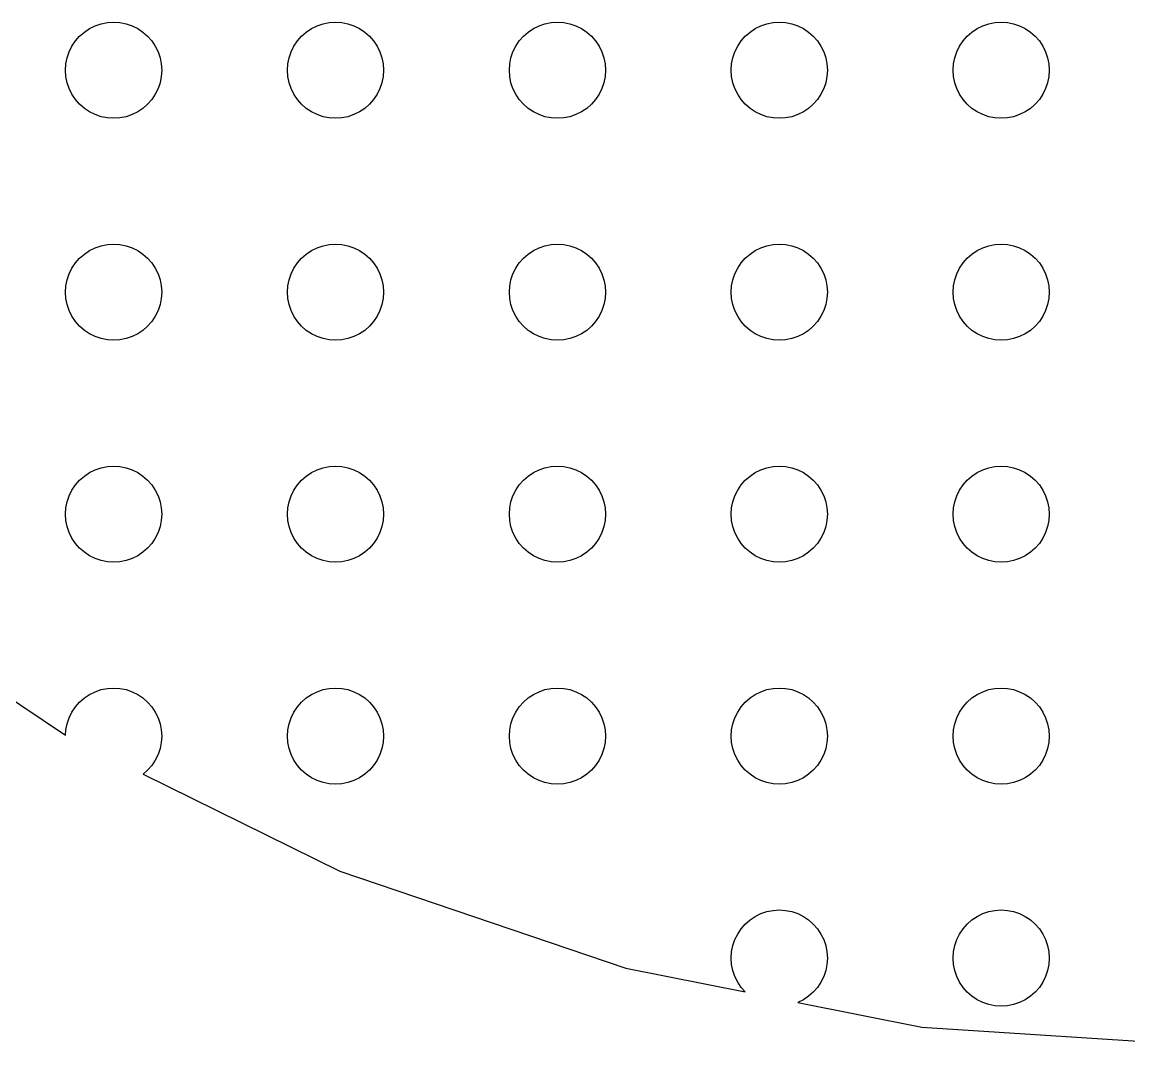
# Model space of a CAD drawing. Header units: metres. Extents: x -156 to 156, y -156 to 156.
# Drawn here: x -81.2 to -6.4, y -156 to -86.8 of the extents above; entities that cross this region are included whole.
import ezdxf

# ---------------------------------------------------------------- set-up
doc = ezdxf.new("R2010")
doc.units = ezdxf.units.M

msp = doc.modelspace()

# ---------------------------------------------------------------- linework, layer by layer
for p, q in [((-75.8412, -86.8607), (-75.4242, -86.7778)), ((-75.4242, -86.7778), (-75, -86.75)), ((-75, -86.75), (-74.5758, -86.7778)), ((-74.5758, -86.7778), (-74.1588, -86.8607)), ((-60.8412, -86.8607), (-60.4242, -86.7778)), ((-60.4242, -86.7778), (-60, -86.75)), ((-60, -86.75), (-59.5758, -86.7778)), ((-59.5758, -86.7778), (-59.1588, -86.8607)), ((-45.8412, -86.8607), (-45.4242, -86.7778)), ((-45.4242, -86.7778), (-45, -86.75)), ((-45, -86.75), (-44.5758, -86.7778)), ((-44.5758, -86.7778), (-44.1588, -86.8607)), ((-30.8412, -86.8607), (-30.4242, -86.7778)), ((-30.4242, -86.7778), (-30, -86.75)), ((-30, -86.75), (-29.5758, -86.7778)), ((-29.5758, -86.7778), (-29.1588, -86.8607)), ((-15.8412, -86.8607), (-15.4242, -86.7778)), ((-15.4242, -86.7778), (-15, -86.75)), ((-15, -86.75), (-14.5758, -86.7778)), ((-14.5758, -86.7778), (-14.1588, -86.8607)), ((-77.2981, -87.7019), (-76.9785, -87.4216)), ((-76.9785, -87.4216), (-76.625, -87.1854)), ((-76.625, -87.1854), (-76.2437, -86.9974)), ((-76.2437, -86.9974), (-75.8412, -86.8607)), ((-74.1588, -86.8607), (-73.7563, -86.9974)), ((-73.7563, -86.9974), (-73.375, -87.1854)), ((-73.375, -87.1854), (-73.0215, -87.4216)), ((-73.0215, -87.4216), (-72.7019, -87.7019)), ((-62.2981, -87.7019), (-61.9785, -87.4216)), ((-61.9785, -87.4216), (-61.625, -87.1854)), ((-61.625, -87.1854), (-61.2437, -86.9974)), ((-61.2437, -86.9974), (-60.8412, -86.8607)), ((-59.1588, -86.8607), (-58.7563, -86.9974)), ((-58.7563, -86.9974), (-58.375, -87.1854)), ((-58.375, -87.1854), (-58.0215, -87.4216)), ((-58.0215, -87.4216), (-57.7019, -87.7019)), ((-47.2981, -87.7019), (-46.9785, -87.4216)), ((-46.9785, -87.4216), (-46.625, -87.1854)), ((-46.625, -87.1854), (-46.2437, -86.9974)), ((-46.2437, -86.9974), (-45.8412, -86.8607)), ((-44.1588, -86.8607), (-43.7563, -86.9974)), ((-43.7563, -86.9974), (-43.375, -87.1854)), ((-43.375, -87.1854), (-43.0215, -87.4216)), ((-43.0215, -87.4216), (-42.7019, -87.7019)), ((-32.2981, -87.7019), (-31.9785, -87.4216)), ((-31.9785, -87.4216), (-31.625, -87.1854)), ((-31.625, -87.1854), (-31.2437, -86.9974)), ((-31.2437, -86.9974), (-30.8412, -86.8607)), ((-29.1588, -86.8607), (-28.7563, -86.9974)), ((-28.7563, -86.9974), (-28.375, -87.1854)), ((-28.375, -87.1854), (-28.0215, -87.4216)), ((-28.0215, -87.4216), (-27.7019, -87.7019)), ((-17.2981, -87.7019), (-16.9785, -87.4216)), ((-16.9785, -87.4216), (-16.625, -87.1854)), ((-16.625, -87.1854), (-16.2437, -86.9974)), ((-16.2437, -86.9974), (-15.8412, -86.8607)), ((-14.1588, -86.8607), (-13.7563, -86.9974)), ((-13.7563, -86.9974), (-13.375, -87.1854)), ((-13.375, -87.1854), (-13.0215, -87.4216)), ((-13.0215, -87.4216), (-12.7019, -87.7019)), ((-77.8146, -88.375), (-77.5784, -88.0215)), ((-77.5784, -88.0215), (-77.2981, -87.7019)), ((-72.7019, -87.7019), (-72.4216, -88.0215)), ((-72.4216, -88.0215), (-72.1854, -88.375)), ((-62.8146, -88.375), (-62.5784, -88.0215)), ((-62.5784, -88.0215), (-62.2981, -87.7019)), ((-57.7019, -87.7019), (-57.4216, -88.0215)), ((-57.4216, -88.0215), (-57.1854, -88.375)), ((-47.8146, -88.375), (-47.5784, -88.0215)), ((-47.5784, -88.0215), (-47.2981, -87.7019)), ((-42.7019, -87.7019), (-42.4216, -88.0215)), ((-42.4216, -88.0215), (-42.1854, -88.375)), ((-32.8146, -88.375), (-32.5784, -88.0215)), ((-32.5784, -88.0215), (-32.2981, -87.7019)), ((-27.7019, -87.7019), (-27.4216, -88.0215)), ((-27.4216, -88.0215), (-27.1854, -88.375)), ((-17.8146, -88.375), (-17.5784, -88.0215)), ((-17.5784, -88.0215), (-17.2981, -87.7019)), ((-12.7019, -87.7019), (-12.4216, -88.0215)), ((-12.4216, -88.0215), (-12.1854, -88.375)), ((-78.1393, -89.1588), (-78.0026, -88.7563)), ((-78.0026, -88.7563), (-77.8146, -88.375)), ((-72.1854, -88.375), (-71.9974, -88.7563)), ((-71.9974, -88.7563), (-71.8607, -89.1588)), ((-63.1393, -89.1588), (-63.0026, -88.7563)), ((-63.0026, -88.7563), (-62.8146, -88.375)), ((-57.1854, -88.375), (-56.9974, -88.7563)), ((-56.9974, -88.7563), (-56.8607, -89.1588)), ((-48.1393, -89.1588), (-48.0026, -88.7563)), ((-48.0026, -88.7563), (-47.8146, -88.375)), ((-42.1854, -88.375), (-41.9974, -88.7563)), ((-41.9974, -88.7563), (-41.8607, -89.1588)), ((-33.1393, -89.1588), (-33.0026, -88.7563)), ((-33.0026, -88.7563), (-32.8146, -88.375)), ((-27.1854, -88.375), (-26.9974, -88.7563)), ((-26.9974, -88.7563), (-26.8607, -89.1588)), ((-18.1393, -89.1588), (-18.0026, -88.7563)), ((-18.0026, -88.7563), (-17.8146, -88.375)), ((-12.1854, -88.375), (-11.9974, -88.7563)), ((-11.9974, -88.7563), (-11.8607, -89.1588)), ((-78.25, -90), (-78.2222, -89.5758)), ((-78.2222, -89.5758), (-78.1393, -89.1588)), ((-71.8607, -89.1588), (-71.7778, -89.5758)), ((-71.7778, -89.5758), (-71.75, -90)), ((-63.25, -90), (-63.2222, -89.5758)), ((-63.2222, -89.5758), (-63.1393, -89.1588)), ((-56.8607, -89.1588), (-56.7778, -89.5758)), ((-56.7778, -89.5758), (-56.75, -90)), ((-48.25, -90), (-48.2222, -89.5758)), ((-48.2222, -89.5758), (-48.1393, -89.1588)), ((-41.8607, -89.1588), (-41.7778, -89.5758)), ((-41.7778, -89.5758), (-41.75, -90)), ((-33.25, -90), (-33.2222, -89.5758)), ((-33.2222, -89.5758), (-33.1393, -89.1588)), ((-26.8607, -89.1588), (-26.7778, -89.5758)), ((-26.7778, -89.5758), (-26.75, -90)), ((-18.25, -90), (-18.2222, -89.5758)), ((-18.2222, -89.5758), (-18.1393, -89.1588)), ((-11.8607, -89.1588), (-11.7778, -89.5758)), ((-11.7778, -89.5758), (-11.75, -90)), ((-78.2222, -90.4242), (-78.25, -90)), ((-78.1393, -90.8412), (-78.2222, -90.4242)), ((-71.7778, -90.4242), (-71.8607, -90.8412)), ((-71.75, -90), (-71.7778, -90.4242)), ((-63.2222, -90.4242), (-63.25, -90)), ((-63.1393, -90.8412), (-63.2222, -90.4242)), ((-56.7778, -90.4242), (-56.8607, -90.8412)), ((-56.75, -90), (-56.7778, -90.4242)), ((-48.2222, -90.4242), (-48.25, -90)), ((-48.1393, -90.8412), (-48.2222, -90.4242)), ((-41.7778, -90.4242), (-41.8607, -90.8412)), ((-41.75, -90), (-41.7778, -90.4242)), ((-33.2222, -90.4242), (-33.25, -90)), ((-33.1393, -90.8412), (-33.2222, -90.4242)), ((-26.7778, -90.4242), (-26.8607, -90.8412)), ((-26.75, -90), (-26.7778, -90.4242)), ((-18.2222, -90.4242), (-18.25, -90)), ((-18.1393, -90.8412), (-18.2222, -90.4242)), ((-11.7778, -90.4242), (-11.8607, -90.8412)), ((-11.75, -90), (-11.7778, -90.4242)), ((-78.0026, -91.2437), (-78.1393, -90.8412)), ((-77.8146, -91.625), (-78.0026, -91.2437)), ((-71.9974, -91.2437), (-72.1854, -91.625)), ((-71.8607, -90.8412), (-71.9974, -91.2437)), ((-63.0026, -91.2437), (-63.1393, -90.8412)), ((-62.8146, -91.625), (-63.0026, -91.2437)), ((-56.9974, -91.2437), (-57.1854, -91.625)), ((-56.8607, -90.8412), (-56.9974, -91.2437)), ((-48.0026, -91.2437), (-48.1393, -90.8412)), ((-47.8146, -91.625), (-48.0026, -91.2437)), ((-41.9974, -91.2437), (-42.1854, -91.625)), ((-41.8607, -90.8412), (-41.9974, -91.2437)), ((-33.0026, -91.2437), (-33.1393, -90.8412)), ((-32.8146, -91.625), (-33.0026, -91.2437)), ((-26.9974, -91.2437), (-27.1854, -91.625)), ((-26.8607, -90.8412), (-26.9974, -91.2437)), ((-18.0026, -91.2437), (-18.1393, -90.8412)), ((-17.8146, -91.625), (-18.0026, -91.2437)), ((-11.9974, -91.2437), (-12.1854, -91.625)), ((-11.8607, -90.8412), (-11.9974, -91.2437)), ((-77.5784, -91.9785), (-77.8146, -91.625)), ((-77.2981, -92.2981), (-77.5784, -91.9785)), ((-72.4216, -91.9785), (-72.7019, -92.2981)), ((-72.1854, -91.625), (-72.4216, -91.9785)), ((-62.5784, -91.9785), (-62.8146, -91.625)), ((-62.2981, -92.2981), (-62.5784, -91.9785)), ((-57.4216, -91.9785), (-57.7019, -92.2981)), ((-57.1854, -91.625), (-57.4216, -91.9785)), ((-47.5784, -91.9785), (-47.8146, -91.625)), ((-47.2981, -92.2981), (-47.5784, -91.9785)), ((-42.4216, -91.9785), (-42.7019, -92.2981)), ((-42.1854, -91.625), (-42.4216, -91.9785)), ((-32.5784, -91.9785), (-32.8146, -91.625)), ((-32.2981, -92.2981), (-32.5784, -91.9785)), ((-27.4216, -91.9785), (-27.7019, -92.2981)), ((-27.1854, -91.625), (-27.4216, -91.9785)), ((-17.5784, -91.9785), (-17.8146, -91.625)), ((-17.2981, -92.2981), (-17.5784, -91.9785)), ((-12.4216, -91.9785), (-12.7019, -92.2981)), ((-12.1854, -91.625), (-12.4216, -91.9785)), ((-76.9785, -92.5784), (-77.2981, -92.2981)), ((-76.625, -92.8146), (-76.9785, -92.5784)), ((-73.0215, -92.5784), (-73.375, -92.8146)), ((-72.7019, -92.2981), (-73.0215, -92.5784)), ((-61.9785, -92.5784), (-62.2981, -92.2981)), ((-61.625, -92.8146), (-61.9785, -92.5784)), ((-58.0215, -92.5784), (-58.375, -92.8146)), ((-57.7019, -92.2981), (-58.0215, -92.5784)), ((-46.9785, -92.5784), (-47.2981, -92.2981)), ((-46.625, -92.8146), (-46.9785, -92.5784)), ((-43.0215, -92.5784), (-43.375, -92.8146)), ((-42.7019, -92.2981), (-43.0215, -92.5784)), ((-31.9785, -92.5784), (-32.2981, -92.2981)), ((-31.625, -92.8146), (-31.9785, -92.5784)), ((-28.0215, -92.5784), (-28.375, -92.8146)), ((-27.7019, -92.2981), (-28.0215, -92.5784)), ((-16.9785, -92.5784), (-17.2981, -92.2981)), ((-16.625, -92.8146), (-16.9785, -92.5784)), ((-13.0215, -92.5784), (-13.375, -92.8146)), ((-12.7019, -92.2981), (-13.0215, -92.5784)), ((-76.2437, -93.0026), (-76.625, -92.8146)), ((-75.8412, -93.1393), (-76.2437, -93.0026)), ((-75.4242, -93.2222), (-75.8412, -93.1393)), ((-75, -93.25), (-75.4242, -93.2222)), ((-74.5758, -93.2222), (-75, -93.25)), ((-74.1588, -93.1393), (-74.5758, -93.2222)), ((-73.7563, -93.0026), (-74.1588, -93.1393)), ((-73.375, -92.8146), (-73.7563, -93.0026)), ((-61.2437, -93.0026), (-61.625, -92.8146)), ((-60.8412, -93.1393), (-61.2437, -93.0026)), ((-60.4242, -93.2222), (-60.8412, -93.1393)), ((-60, -93.25), (-60.4242, -93.2222)), ((-59.5758, -93.2222), (-60, -93.25)), ((-59.1588, -93.1393), (-59.5758, -93.2222)), ((-58.7563, -93.0026), (-59.1588, -93.1393)), ((-58.375, -92.8146), (-58.7563, -93.0026)), ((-46.2437, -93.0026), (-46.625, -92.8146)), ((-45.8412, -93.1393), (-46.2437, -93.0026)), ((-45.4242, -93.2222), (-45.8412, -93.1393)), ((-45, -93.25), (-45.4242, -93.2222)), ((-44.5758, -93.2222), (-45, -93.25)), ((-44.1588, -93.1393), (-44.5758, -93.2222)), ((-43.7563, -93.0026), (-44.1588, -93.1393)), ((-43.375, -92.8146), (-43.7563, -93.0026)), ((-31.2437, -93.0026), (-31.625, -92.8146)), ((-30.8412, -93.1393), (-31.2437, -93.0026)), ((-30.4242, -93.2222), (-30.8412, -93.1393)), ((-30, -93.25), (-30.4242, -93.2222)), ((-29.5758, -93.2222), (-30, -93.25)), ((-29.1588, -93.1393), (-29.5758, -93.2222)), ((-28.7563, -93.0026), (-29.1588, -93.1393)), ((-28.375, -92.8146), (-28.7563, -93.0026)), ((-16.2437, -93.0026), (-16.625, -92.8146)), ((-15.8412, -93.1393), (-16.2437, -93.0026)), ((-15.4242, -93.2222), (-15.8412, -93.1393)), ((-15, -93.25), (-15.4242, -93.2222)), ((-14.5758, -93.2222), (-15, -93.25)), ((-14.1588, -93.1393), (-14.5758, -93.2222)), ((-13.7563, -93.0026), (-14.1588, -93.1393)), ((-13.375, -92.8146), (-13.7563, -93.0026)), ((-77.2981, -102.702), (-76.9785, -102.422)), ((-76.9785, -102.422), (-76.625, -102.185)), ((-76.625, -102.185), (-76.2437, -101.997)), ((-76.2437, -101.997), (-75.8412, -101.861)), ((-75.8412, -101.861), (-75.4242, -101.778)), ((-75.4242, -101.778), (-75, -101.75)), ((-75, -101.75), (-74.5758, -101.778)), ((-74.5758, -101.778), (-74.1588, -101.861)), ((-74.1588, -101.861), (-73.7563, -101.997)), ((-73.7563, -101.997), (-73.375, -102.185)), ((-73.375, -102.185), (-73.0215, -102.422)), ((-73.0215, -102.422), (-72.7019, -102.702)), ((-62.2981, -102.702), (-61.9785, -102.422)), ((-61.9785, -102.422), (-61.625, -102.185)), ((-61.625, -102.185), (-61.2437, -101.997)), ((-61.2437, -101.997), (-60.8412, -101.861)), ((-60.8412, -101.861), (-60.4242, -101.778)), ((-60.4242, -101.778), (-60, -101.75)), ((-60, -101.75), (-59.5758, -101.778)), ((-59.5758, -101.778), (-59.1588, -101.861)), ((-59.1588, -101.861), (-58.7563, -101.997)), ((-58.7563, -101.997), (-58.375, -102.185)), ((-58.375, -102.185), (-58.0215, -102.422)), ((-58.0215, -102.422), (-57.7019, -102.702)), ((-47.2981, -102.702), (-46.9785, -102.422)), ((-46.9785, -102.422), (-46.625, -102.185)), ((-46.625, -102.185), (-46.2437, -101.997)), ((-46.2437, -101.997), (-45.8412, -101.861)), ((-45.8412, -101.861), (-45.4242, -101.778)), ((-45.4242, -101.778), (-45, -101.75)), ((-45, -101.75), (-44.5758, -101.778)), ((-44.5758, -101.778), (-44.1588, -101.861)), ((-44.1588, -101.861), (-43.7563, -101.997)), ((-43.7563, -101.997), (-43.375, -102.185)), ((-43.375, -102.185), (-43.0215, -102.422)), ((-43.0215, -102.422), (-42.7019, -102.702)), ((-32.2981, -102.702), (-31.9785, -102.422)), ((-31.9785, -102.422), (-31.625, -102.185)), ((-31.625, -102.185), (-31.2437, -101.997)), ((-31.2437, -101.997), (-30.8412, -101.861)), ((-30.8412, -101.861), (-30.4242, -101.778)), ((-30.4242, -101.778), (-30, -101.75)), ((-30, -101.75), (-29.5758, -101.778)), ((-29.5758, -101.778), (-29.1588, -101.861)), ((-29.1588, -101.861), (-28.7563, -101.997)), ((-28.7563, -101.997), (-28.375, -102.185)), ((-28.375, -102.185), (-28.0215, -102.422)), ((-28.0215, -102.422), (-27.7019, -102.702)), ((-17.2981, -102.702), (-16.9785, -102.422)), ((-16.9785, -102.422), (-16.625, -102.185)), ((-16.625, -102.185), (-16.2437, -101.997)), ((-16.2437, -101.997), (-15.8412, -101.861)), ((-15.8412, -101.861), (-15.4242, -101.778)), ((-15.4242, -101.778), (-15, -101.75)), ((-15, -101.75), (-14.5758, -101.778)), ((-14.5758, -101.778), (-14.1588, -101.861)), ((-14.1588, -101.861), (-13.7563, -101.997)), ((-13.7563, -101.997), (-13.375, -102.185)), ((-13.375, -102.185), (-13.0215, -102.422)), ((-13.0215, -102.422), (-12.7019, -102.702)), ((-77.8146, -103.375), (-77.5784, -103.022)), ((-77.5784, -103.022), (-77.2981, -102.702)), ((-72.7019, -102.702), (-72.4216, -103.022)), ((-72.4216, -103.022), (-72.1854, -103.375)), ((-62.8146, -103.375), (-62.5784, -103.022)), ((-62.5784, -103.022), (-62.2981, -102.702)), ((-57.7019, -102.702), (-57.4216, -103.022)), ((-57.4216, -103.022), (-57.1854, -103.375)), ((-47.8146, -103.375), (-47.5784, -103.022)), ((-47.5784, -103.022), (-47.2981, -102.702)), ((-42.7019, -102.702), (-42.4216, -103.022)), ((-42.4216, -103.022), (-42.1854, -103.375)), ((-32.8146, -103.375), (-32.5784, -103.022)), ((-32.5784, -103.022), (-32.2981, -102.702)), ((-27.7019, -102.702), (-27.4216, -103.022)), ((-27.4216, -103.022), (-27.1854, -103.375)), ((-17.8146, -103.375), (-17.5784, -103.022)), ((-17.5784, -103.022), (-17.2981, -102.702)), ((-12.7019, -102.702), (-12.4216, -103.022)), ((-12.4216, -103.022), (-12.1854, -103.375)), ((-78.1393, -104.159), (-78.0026, -103.756)), ((-78.0026, -103.756), (-77.8146, -103.375)), ((-72.1854, -103.375), (-71.9974, -103.756)), ((-71.9974, -103.756), (-71.8607, -104.159)), ((-63.1393, -104.159), (-63.0026, -103.756)), ((-63.0026, -103.756), (-62.8146, -103.375)), ((-57.1854, -103.375), (-56.9974, -103.756)), ((-56.9974, -103.756), (-56.8607, -104.159)), ((-48.1393, -104.159), (-48.0026, -103.756)), ((-48.0026, -103.756), (-47.8146, -103.375)), ((-42.1854, -103.375), (-41.9974, -103.756)), ((-41.9974, -103.756), (-41.8607, -104.159)), ((-33.1393, -104.159), (-33.0026, -103.756)), ((-33.0026, -103.756), (-32.8146, -103.375)), ((-27.1854, -103.375), (-26.9974, -103.756)), ((-26.9974, -103.756), (-26.8607, -104.159)), ((-18.1393, -104.159), (-18.0026, -103.756)), ((-18.0026, -103.756), (-17.8146, -103.375)), ((-12.1854, -103.375), (-11.9974, -103.756)), ((-11.9974, -103.756), (-11.8607, -104.159)), ((-78.25, -105), (-78.2222, -104.576)), ((-78.2222, -104.576), (-78.1393, -104.159)), ((-71.8607, -104.159), (-71.7778, -104.576)), ((-71.7778, -104.576), (-71.75, -105)), ((-63.25, -105), (-63.2222, -104.576)), ((-63.2222, -104.576), (-63.1393, -104.159)), ((-56.8607, -104.159), (-56.7778, -104.576)), ((-56.7778, -104.576), (-56.75, -105)), ((-48.25, -105), (-48.2222, -104.576)), ((-48.2222, -104.576), (-48.1393, -104.159)), ((-41.8607, -104.159), (-41.7778, -104.576)), ((-41.7778, -104.576), (-41.75, -105)), ((-33.25, -105), (-33.2222, -104.576)), ((-33.2222, -104.576), (-33.1393, -104.159)), ((-26.8607, -104.159), (-26.7778, -104.576)), ((-26.7778, -104.576), (-26.75, -105)), ((-18.25, -105), (-18.2222, -104.576)), ((-18.2222, -104.576), (-18.1393, -104.159)), ((-11.8607, -104.159), (-11.7778, -104.576)), ((-11.7778, -104.576), (-11.75, -105)), ((-78.2222, -105.424), (-78.25, -105)), ((-78.1393, -105.841), (-78.2222, -105.424)), ((-71.7778, -105.424), (-71.8607, -105.841)), ((-71.75, -105), (-71.7778, -105.424)), ((-63.2222, -105.424), (-63.25, -105)), ((-63.1393, -105.841), (-63.2222, -105.424)), ((-56.7778, -105.424), (-56.8607, -105.841)), ((-56.75, -105), (-56.7778, -105.424)), ((-48.2222, -105.424), (-48.25, -105)), ((-48.1393, -105.841), (-48.2222, -105.424)), ((-41.7778, -105.424), (-41.8607, -105.841)), ((-41.75, -105), (-41.7778, -105.424)), ((-33.2222, -105.424), (-33.25, -105)), ((-33.1393, -105.841), (-33.2222, -105.424)), ((-26.7778, -105.424), (-26.8607, -105.841)), ((-26.75, -105), (-26.7778, -105.424)), ((-18.2222, -105.424), (-18.25, -105)), ((-18.1393, -105.841), (-18.2222, -105.424)), ((-11.7778, -105.424), (-11.8607, -105.841)), ((-11.75, -105), (-11.7778, -105.424)), ((-78.0026, -106.244), (-78.1393, -105.841)), ((-71.8607, -105.841), (-71.9974, -106.244)), ((-63.0026, -106.244), (-63.1393, -105.841)), ((-56.8607, -105.841), (-56.9974, -106.244)), ((-48.0026, -106.244), (-48.1393, -105.841)), ((-41.8607, -105.841), (-41.9974, -106.244)), ((-33.0026, -106.244), (-33.1393, -105.841)), ((-26.8607, -105.841), (-26.9974, -106.244)), ((-18.0026, -106.244), (-18.1393, -105.841)), ((-11.8607, -105.841), (-11.9974, -106.244)), ((-77.8146, -106.625), (-78.0026, -106.244)), ((-77.5784, -106.978), (-77.8146, -106.625)), ((-77.2981, -107.298), (-77.5784, -106.978)), ((-72.4216, -106.978), (-72.7019, -107.298)), ((-72.1854, -106.625), (-72.4216, -106.978)), ((-71.9974, -106.244), (-72.1854, -106.625)), ((-62.8146, -106.625), (-63.0026, -106.244)), ((-62.5784, -106.978), (-62.8146, -106.625)), ((-62.2981, -107.298), (-62.5784, -106.978)), ((-57.4216, -106.978), (-57.7019, -107.298)), ((-57.1854, -106.625), (-57.4216, -106.978)), ((-56.9974, -106.244), (-57.1854, -106.625)), ((-47.8146, -106.625), (-48.0026, -106.244)), ((-47.5784, -106.978), (-47.8146, -106.625)), ((-47.2981, -107.298), (-47.5784, -106.978)), ((-42.4216, -106.978), (-42.7019, -107.298)), ((-42.1854, -106.625), (-42.4216, -106.978)), ((-41.9974, -106.244), (-42.1854, -106.625)), ((-32.8146, -106.625), (-33.0026, -106.244)), ((-32.5784, -106.978), (-32.8146, -106.625)), ((-32.2981, -107.298), (-32.5784, -106.978)), ((-27.4216, -106.978), (-27.7019, -107.298)), ((-27.1854, -106.625), (-27.4216, -106.978)), ((-26.9974, -106.244), (-27.1854, -106.625)), ((-17.8146, -106.625), (-18.0026, -106.244)), ((-17.5784, -106.978), (-17.8146, -106.625)), ((-17.2981, -107.298), (-17.5784, -106.978)), ((-12.4216, -106.978), (-12.7019, -107.298)), ((-12.1854, -106.625), (-12.4216, -106.978)), ((-11.9974, -106.244), (-12.1854, -106.625)), ((-76.9785, -107.578), (-77.2981, -107.298)), ((-76.625, -107.815), (-76.9785, -107.578)), ((-73.0215, -107.578), (-73.375, -107.815)), ((-72.7019, -107.298), (-73.0215, -107.578)), ((-61.9785, -107.578), (-62.2981, -107.298)), ((-61.625, -107.815), (-61.9785, -107.578)), ((-58.0215, -107.578), (-58.375, -107.815)), ((-57.7019, -107.298), (-58.0215, -107.578)), ((-46.9785, -107.578), (-47.2981, -107.298)), ((-46.625, -107.815), (-46.9785, -107.578)), ((-43.0215, -107.578), (-43.375, -107.815)), ((-42.7019, -107.298), (-43.0215, -107.578)), ((-31.9785, -107.578), (-32.2981, -107.298)), ((-31.625, -107.815), (-31.9785, -107.578)), ((-28.0215, -107.578), (-28.375, -107.815)), ((-27.7019, -107.298), (-28.0215, -107.578)), ((-16.9785, -107.578), (-17.2981, -107.298)), ((-16.625, -107.815), (-16.9785, -107.578)), ((-13.0215, -107.578), (-13.375, -107.815)), ((-12.7019, -107.298), (-13.0215, -107.578)), ((-76.2437, -108.003), (-76.625, -107.815)), ((-75.8412, -108.139), (-76.2437, -108.003)), ((-75.4242, -108.222), (-75.8412, -108.139)), ((-75, -108.25), (-75.4242, -108.222)), ((-74.5758, -108.222), (-75, -108.25)), ((-74.1588, -108.139), (-74.5758, -108.222)), ((-73.7563, -108.003), (-74.1588, -108.139)), ((-73.375, -107.815), (-73.7563, -108.003)), ((-61.2437, -108.003), (-61.625, -107.815)), ((-60.8412, -108.139), (-61.2437, -108.003)), ((-60.4242, -108.222), (-60.8412, -108.139)), ((-60, -108.25), (-60.4242, -108.222)), ((-59.5758, -108.222), (-60, -108.25)), ((-59.1588, -108.139), (-59.5758, -108.222)), ((-58.7563, -108.003), (-59.1588, -108.139)), ((-58.375, -107.815), (-58.7563, -108.003)), ((-46.2437, -108.003), (-46.625, -107.815)), ((-45.8412, -108.139), (-46.2437, -108.003)), ((-45.4242, -108.222), (-45.8412, -108.139)), ((-45, -108.25), (-45.4242, -108.222)), ((-44.5758, -108.222), (-45, -108.25)), ((-44.1588, -108.139), (-44.5758, -108.222)), ((-43.7563, -108.003), (-44.1588, -108.139)), ((-43.375, -107.815), (-43.7563, -108.003)), ((-31.2437, -108.003), (-31.625, -107.815)), ((-30.8412, -108.139), (-31.2437, -108.003)), ((-30.4242, -108.222), (-30.8412, -108.139)), ((-30, -108.25), (-30.4242, -108.222)), ((-29.5758, -108.222), (-30, -108.25)), ((-29.1588, -108.139), (-29.5758, -108.222)), ((-28.7563, -108.003), (-29.1588, -108.139)), ((-28.375, -107.815), (-28.7563, -108.003)), ((-16.2437, -108.003), (-16.625, -107.815)), ((-15.8412, -108.139), (-16.2437, -108.003)), ((-15.4242, -108.222), (-15.8412, -108.139)), ((-15, -108.25), (-15.4242, -108.222)), ((-14.5758, -108.222), (-15, -108.25)), ((-14.1588, -108.139), (-14.5758, -108.222)), ((-13.7563, -108.003), (-14.1588, -108.139)), ((-13.375, -107.815), (-13.7563, -108.003)), ((-77.2981, -117.702), (-76.9785, -117.422)), ((-76.9785, -117.422), (-76.625, -117.185)), ((-76.625, -117.185), (-76.2437, -116.997)), ((-76.2437, -116.997), (-75.8412, -116.861)), ((-75.8412, -116.861), (-75.4242, -116.778)), ((-75.4242, -116.778), (-75, -116.75)), ((-75, -116.75), (-74.5758, -116.778)), ((-74.5758, -116.778), (-74.1588, -116.861)), ((-74.1588, -116.861), (-73.7563, -116.997)), ((-73.7563, -116.997), (-73.375, -117.185)), ((-73.375, -117.185), (-73.0215, -117.422)), ((-73.0215, -117.422), (-72.7019, -117.702)), ((-62.2981, -117.702), (-61.9785, -117.422)), ((-61.9785, -117.422), (-61.625, -117.185)), ((-61.625, -117.185), (-61.2437, -116.997)), ((-61.2437, -116.997), (-60.8412, -116.861)), ((-60.8412, -116.861), (-60.4242, -116.778)), ((-60.4242, -116.778), (-60, -116.75)), ((-60, -116.75), (-59.5758, -116.778)), ((-59.5758, -116.778), (-59.1588, -116.861)), ((-59.1588, -116.861), (-58.7563, -116.997)), ((-58.7563, -116.997), (-58.375, -117.185)), ((-58.375, -117.185), (-58.0215, -117.422)), ((-58.0215, -117.422), (-57.7019, -117.702)), ((-47.2981, -117.702), (-46.9785, -117.422)), ((-46.9785, -117.422), (-46.625, -117.185)), ((-46.625, -117.185), (-46.2437, -116.997)), ((-46.2437, -116.997), (-45.8412, -116.861)), ((-45.8412, -116.861), (-45.4242, -116.778)), ((-45.4242, -116.778), (-45, -116.75)), ((-45, -116.75), (-44.5758, -116.778)), ((-44.5758, -116.778), (-44.1588, -116.861)), ((-44.1588, -116.861), (-43.7563, -116.997)), ((-43.7563, -116.997), (-43.375, -117.185)), ((-43.375, -117.185), (-43.0215, -117.422)), ((-43.0215, -117.422), (-42.7019, -117.702)), ((-32.2981, -117.702), (-31.9785, -117.422)), ((-31.9785, -117.422), (-31.625, -117.185)), ((-31.625, -117.185), (-31.2437, -116.997)), ((-31.2437, -116.997), (-30.8412, -116.861)), ((-30.8412, -116.861), (-30.4242, -116.778)), ((-30.4242, -116.778), (-30, -116.75)), ((-30, -116.75), (-29.5758, -116.778)), ((-29.5758, -116.778), (-29.1588, -116.861)), ((-29.1588, -116.861), (-28.7563, -116.997)), ((-28.7563, -116.997), (-28.375, -117.185)), ((-28.375, -117.185), (-28.0215, -117.422)), ((-28.0215, -117.422), (-27.7019, -117.702)), ((-17.2981, -117.702), (-16.9785, -117.422)), ((-16.9785, -117.422), (-16.625, -117.185)), ((-16.625, -117.185), (-16.2437, -116.997)), ((-16.2437, -116.997), (-15.8412, -116.861)), ((-15.8412, -116.861), (-15.4242, -116.778)), ((-15.4242, -116.778), (-15, -116.75)), ((-15, -116.75), (-14.5758, -116.778)), ((-14.5758, -116.778), (-14.1588, -116.861)), ((-14.1588, -116.861), (-13.7563, -116.997)), ((-13.7563, -116.997), (-13.375, -117.185)), ((-13.375, -117.185), (-13.0215, -117.422)), ((-13.0215, -117.422), (-12.7019, -117.702)), ((-77.8146, -118.375), (-77.5784, -118.022)), ((-77.5784, -118.022), (-77.2981, -117.702)), ((-72.7019, -117.702), (-72.4216, -118.022)), ((-72.4216, -118.022), (-72.1854, -118.375)), ((-62.8146, -118.375), (-62.5784, -118.022)), ((-62.5784, -118.022), (-62.2981, -117.702)), ((-57.7019, -117.702), (-57.4216, -118.022)), ((-57.4216, -118.022), (-57.1854, -118.375)), ((-47.8146, -118.375), (-47.5784, -118.022)), ((-47.5784, -118.022), (-47.2981, -117.702)), ((-42.7019, -117.702), (-42.4216, -118.022)), ((-42.4216, -118.022), (-42.1854, -118.375)), ((-32.8146, -118.375), (-32.5784, -118.022)), ((-32.5784, -118.022), (-32.2981, -117.702)), ((-27.7019, -117.702), (-27.4216, -118.022)), ((-27.4216, -118.022), (-27.1854, -118.375)), ((-17.8146, -118.375), (-17.5784, -118.022)), ((-17.5784, -118.022), (-17.2981, -117.702)), ((-12.7019, -117.702), (-12.4216, -118.022)), ((-12.4216, -118.022), (-12.1854, -118.375)), ((-78.1393, -119.159), (-78.0026, -118.756)), ((-78.0026, -118.756), (-77.8146, -118.375)), ((-72.1854, -118.375), (-71.9974, -118.756)), ((-71.9974, -118.756), (-71.8607, -119.159)), ((-63.1393, -119.159), (-63.0026, -118.756)), ((-63.0026, -118.756), (-62.8146, -118.375)), ((-57.1854, -118.375), (-56.9974, -118.756)), ((-56.9974, -118.756), (-56.8607, -119.159)), ((-48.1393, -119.159), (-48.0026, -118.756)), ((-48.0026, -118.756), (-47.8146, -118.375)), ((-42.1854, -118.375), (-41.9974, -118.756)), ((-41.9974, -118.756), (-41.8607, -119.159)), ((-33.1393, -119.159), (-33.0026, -118.756)), ((-33.0026, -118.756), (-32.8146, -118.375)), ((-27.1854, -118.375), (-26.9974, -118.756)), ((-26.9974, -118.756), (-26.8607, -119.159)), ((-18.1393, -119.159), (-18.0026, -118.756)), ((-18.0026, -118.756), (-17.8146, -118.375)), ((-12.1854, -118.375), (-11.9974, -118.756)), ((-11.9974, -118.756), (-11.8607, -119.159)), ((-78.25, -120), (-78.2222, -119.576)), ((-78.2222, -119.576), (-78.1393, -119.159)), ((-71.8607, -119.159), (-71.7778, -119.576)), ((-71.7778, -119.576), (-71.75, -120)), ((-63.25, -120), (-63.2222, -119.576)), ((-63.2222, -119.576), (-63.1393, -119.159)), ((-56.8607, -119.159), (-56.7778, -119.576)), ((-56.7778, -119.576), (-56.75, -120)), ((-48.25, -120), (-48.2222, -119.576)), ((-48.2222, -119.576), (-48.1393, -119.159)), ((-41.8607, -119.159), (-41.7778, -119.576)), ((-41.7778, -119.576), (-41.75, -120)), ((-33.25, -120), (-33.2222, -119.576)), ((-33.2222, -119.576), (-33.1393, -119.159)), ((-26.8607, -119.159), (-26.7778, -119.576)), ((-26.7778, -119.576), (-26.75, -120)), ((-18.25, -120), (-18.2222, -119.576)), ((-18.2222, -119.576), (-18.1393, -119.159)), ((-11.8607, -119.159), (-11.7778, -119.576)), ((-11.7778, -119.576), (-11.75, -120)), ((-78.2222, -120.424), (-78.25, -120)), ((-78.1393, -120.841), (-78.2222, -120.424)), ((-71.7778, -120.424), (-71.8607, -120.841)), ((-71.75, -120), (-71.7778, -120.424)), ((-63.2222, -120.424), (-63.25, -120)), ((-63.1393, -120.841), (-63.2222, -120.424)), ((-56.7778, -120.424), (-56.8607, -120.841)), ((-56.75, -120), (-56.7778, -120.424)), ((-48.2222, -120.424), (-48.25, -120)), ((-48.1393, -120.841), (-48.2222, -120.424)), ((-41.7778, -120.424), (-41.8607, -120.841)), ((-41.75, -120), (-41.7778, -120.424)), ((-33.2222, -120.424), (-33.25, -120)), ((-33.1393, -120.841), (-33.2222, -120.424)), ((-26.7778, -120.424), (-26.8607, -120.841)), ((-26.75, -120), (-26.7778, -120.424)), ((-18.2222, -120.424), (-18.25, -120)), ((-18.1393, -120.841), (-18.2222, -120.424)), ((-11.7778, -120.424), (-11.8607, -120.841)), ((-11.75, -120), (-11.7778, -120.424)), ((-78.0026, -121.244), (-78.1393, -120.841)), ((-71.8607, -120.841), (-71.9974, -121.244)), ((-63.0026, -121.244), (-63.1393, -120.841)), ((-56.8607, -120.841), (-56.9974, -121.244)), ((-48.0026, -121.244), (-48.1393, -120.841)), ((-41.8607, -120.841), (-41.9974, -121.244)), ((-33.0026, -121.244), (-33.1393, -120.841)), ((-26.8607, -120.841), (-26.9974, -121.244)), ((-18.0026, -121.244), (-18.1393, -120.841)), ((-11.8607, -120.841), (-11.9974, -121.244)), ((-77.8146, -121.625), (-78.0026, -121.244)), ((-77.5784, -121.978), (-77.8146, -121.625)), ((-72.1854, -121.625), (-72.4216, -121.978)), ((-71.9974, -121.244), (-72.1854, -121.625)), ((-62.8146, -121.625), (-63.0026, -121.244)), ((-62.5784, -121.978), (-62.8146, -121.625)), ((-57.1854, -121.625), (-57.4216, -121.978)), ((-56.9974, -121.244), (-57.1854, -121.625)), ((-47.8146, -121.625), (-48.0026, -121.244)), ((-47.5784, -121.978), (-47.8146, -121.625)), ((-42.1854, -121.625), (-42.4216, -121.978)), ((-41.9974, -121.244), (-42.1854, -121.625)), ((-32.8146, -121.625), (-33.0026, -121.244)), ((-32.5784, -121.978), (-32.8146, -121.625)), ((-27.1854, -121.625), (-27.4216, -121.978)), ((-26.9974, -121.244), (-27.1854, -121.625)), ((-17.8146, -121.625), (-18.0026, -121.244)), ((-17.5784, -121.978), (-17.8146, -121.625)), ((-12.1854, -121.625), (-12.4216, -121.978)), ((-11.9974, -121.244), (-12.1854, -121.625)), ((-77.2981, -122.298), (-77.5784, -121.978)), ((-76.9785, -122.578), (-77.2981, -122.298)), ((-76.625, -122.815), (-76.9785, -122.578)), ((-73.0215, -122.578), (-73.375, -122.815)), ((-72.7019, -122.298), (-73.0215, -122.578)), ((-72.4216, -121.978), (-72.7019, -122.298)), ((-62.2981, -122.298), (-62.5784, -121.978)), ((-61.9785, -122.578), (-62.2981, -122.298)), ((-61.625, -122.815), (-61.9785, -122.578)), ((-58.0215, -122.578), (-58.375, -122.815)), ((-57.7019, -122.298), (-58.0215, -122.578)), ((-57.4216, -121.978), (-57.7019, -122.298)), ((-47.2981, -122.298), (-47.5784, -121.978)), ((-46.9785, -122.578), (-47.2981, -122.298)), ((-46.625, -122.815), (-46.9785, -122.578)), ((-43.0215, -122.578), (-43.375, -122.815)), ((-42.7019, -122.298), (-43.0215, -122.578)), ((-42.4216, -121.978), (-42.7019, -122.298)), ((-32.2981, -122.298), (-32.5784, -121.978)), ((-31.9785, -122.578), (-32.2981, -122.298)), ((-31.625, -122.815), (-31.9785, -122.578)), ((-28.0215, -122.578), (-28.375, -122.815)), ((-27.7019, -122.298), (-28.0215, -122.578)), ((-27.4216, -121.978), (-27.7019, -122.298)), ((-17.2981, -122.298), (-17.5784, -121.978)), ((-16.9785, -122.578), (-17.2981, -122.298)), ((-16.625, -122.815), (-16.9785, -122.578)), ((-13.0215, -122.578), (-13.375, -122.815)), ((-12.7019, -122.298), (-13.0215, -122.578)), ((-12.4216, -121.978), (-12.7019, -122.298)), ((-76.2437, -123.003), (-76.625, -122.815)), ((-75.8412, -123.139), (-76.2437, -123.003)), ((-75.4242, -123.222), (-75.8412, -123.139)), ((-75, -123.25), (-75.4242, -123.222)), ((-74.5758, -123.222), (-75, -123.25)), ((-74.1588, -123.139), (-74.5758, -123.222)), ((-73.7563, -123.003), (-74.1588, -123.139)), ((-73.375, -122.815), (-73.7563, -123.003)), ((-61.2437, -123.003), (-61.625, -122.815)), ((-60.8412, -123.139), (-61.2437, -123.003)), ((-60.4242, -123.222), (-60.8412, -123.139)), ((-60, -123.25), (-60.4242, -123.222)), ((-59.5758, -123.222), (-60, -123.25)), ((-59.1588, -123.139), (-59.5758, -123.222)), ((-58.7563, -123.003), (-59.1588, -123.139)), ((-58.375, -122.815), (-58.7563, -123.003)), ((-46.2437, -123.003), (-46.625, -122.815)), ((-45.8412, -123.139), (-46.2437, -123.003)), ((-45.4242, -123.222), (-45.8412, -123.139)), ((-45, -123.25), (-45.4242, -123.222)), ((-44.5758, -123.222), (-45, -123.25)), ((-44.1588, -123.139), (-44.5758, -123.222)), ((-43.7563, -123.003), (-44.1588, -123.139)), ((-43.375, -122.815), (-43.7563, -123.003)), ((-31.2437, -123.003), (-31.625, -122.815)), ((-30.8412, -123.139), (-31.2437, -123.003)), ((-30.4242, -123.222), (-30.8412, -123.139)), ((-30, -123.25), (-30.4242, -123.222)), ((-29.5758, -123.222), (-30, -123.25)), ((-29.1588, -123.139), (-29.5758, -123.222)), ((-28.7563, -123.003), (-29.1588, -123.139)), ((-28.375, -122.815), (-28.7563, -123.003)), ((-16.2437, -123.003), (-16.625, -122.815)), ((-15.8412, -123.139), (-16.2437, -123.003)), ((-15.4242, -123.222), (-15.8412, -123.139)), ((-15, -123.25), (-15.4242, -123.222)), ((-14.5758, -123.222), (-15, -123.25)), ((-14.1588, -123.139), (-14.5758, -123.222)), ((-13.7563, -123.003), (-14.1588, -123.139)), ((-13.375, -122.815), (-13.7563, -123.003)), ((-94.9668, -123.763), (-78.2458, -134.936)), ((-77.2981, -132.702), (-76.9785, -132.422)), ((-76.9785, -132.422), (-76.625, -132.185)), ((-76.625, -132.185), (-76.2437, -131.997)), ((-76.2437, -131.997), (-75.8412, -131.861)), ((-75.8412, -131.861), (-75.4242, -131.778)), ((-75.4242, -131.778), (-75, -131.75)), ((-75, -131.75), (-74.5758, -131.778)), ((-74.5758, -131.778), (-74.1588, -131.861)), ((-74.1588, -131.861), (-73.7563, -131.997)), ((-73.7563, -131.997), (-73.375, -132.185)), ((-73.375, -132.185), (-73.0215, -132.422)), ((-73.0215, -132.422), (-72.7019, -132.702)), ((-62.2981, -132.702), (-61.9785, -132.422)), ((-61.9785, -132.422), (-61.625, -132.185)), ((-61.625, -132.185), (-61.2437, -131.997)), ((-61.2437, -131.997), (-60.8412, -131.861)), ((-60.8412, -131.861), (-60.4242, -131.778)), ((-60.4242, -131.778), (-60, -131.75)), ((-60, -131.75), (-59.5758, -131.778)), ((-59.5758, -131.778), (-59.1588, -131.861)), ((-59.1588, -131.861), (-58.7563, -131.997)), ((-58.7563, -131.997), (-58.375, -132.185)), ((-58.375, -132.185), (-58.0215, -132.422)), ((-58.0215, -132.422), (-57.7019, -132.702)), ((-47.2981, -132.702), (-46.9785, -132.422)), ((-46.9785, -132.422), (-46.625, -132.185)), ((-46.625, -132.185), (-46.2437, -131.997)), ((-46.2437, -131.997), (-45.8412, -131.861)), ((-45.8412, -131.861), (-45.4242, -131.778)), ((-45.4242, -131.778), (-45, -131.75)), ((-45, -131.75), (-44.5758, -131.778)), ((-44.5758, -131.778), (-44.1588, -131.861)), ((-44.1588, -131.861), (-43.7563, -131.997)), ((-43.7563, -131.997), (-43.375, -132.185)), ((-43.375, -132.185), (-43.0215, -132.422)), ((-43.0215, -132.422), (-42.7019, -132.702)), ((-32.2981, -132.702), (-31.9785, -132.422)), ((-31.9785, -132.422), (-31.625, -132.185)), ((-31.625, -132.185), (-31.2437, -131.997)), ((-31.2437, -131.997), (-30.8412, -131.861)), ((-30.8412, -131.861), (-30.4242, -131.778)), ((-30.4242, -131.778), (-30, -131.75)), ((-30, -131.75), (-29.5758, -131.778)), ((-29.5758, -131.778), (-29.1588, -131.861)), ((-29.1588, -131.861), (-28.7563, -131.997)), ((-28.7563, -131.997), (-28.375, -132.185)), ((-28.375, -132.185), (-28.0215, -132.422)), ((-28.0215, -132.422), (-27.7019, -132.702)), ((-17.2981, -132.702), (-16.9785, -132.422)), ((-16.9785, -132.422), (-16.625, -132.185)), ((-16.625, -132.185), (-16.2437, -131.997)), ((-16.2437, -131.997), (-15.8412, -131.861)), ((-15.8412, -131.861), (-15.4242, -131.778)), ((-15.4242, -131.778), (-15, -131.75)), ((-15, -131.75), (-14.5758, -131.778)), ((-14.5758, -131.778), (-14.1588, -131.861)), ((-14.1588, -131.861), (-13.7563, -131.997)), ((-13.7563, -131.997), (-13.375, -132.185)), ((-13.375, -132.185), (-13.0215, -132.422)), ((-13.0215, -132.422), (-12.7019, -132.702)), ((-77.8146, -133.375), (-77.5784, -133.022)), ((-77.5784, -133.022), (-77.2981, -132.702)), ((-72.7019, -132.702), (-72.4216, -133.022)), ((-72.4216, -133.022), (-72.1854, -133.375)), ((-62.8146, -133.375), (-62.5784, -133.022)), ((-62.5784, -133.022), (-62.2981, -132.702)), ((-57.7019, -132.702), (-57.4216, -133.022)), ((-57.4216, -133.022), (-57.1854, -133.375)), ((-47.8146, -133.375), (-47.5784, -133.022)), ((-47.5784, -133.022), (-47.2981, -132.702)), ((-42.7019, -132.702), (-42.4216, -133.022)), ((-42.4216, -133.022), (-42.1854, -133.375)), ((-32.8146, -133.375), (-32.5784, -133.022)), ((-32.5784, -133.022), (-32.2981, -132.702)), ((-27.7019, -132.702), (-27.4216, -133.022)), ((-27.4216, -133.022), (-27.1854, -133.375)), ((-17.8146, -133.375), (-17.5784, -133.022)), ((-17.5784, -133.022), (-17.2981, -132.702)), ((-12.7019, -132.702), (-12.4216, -133.022)), ((-12.4216, -133.022), (-12.1854, -133.375)), ((-78.1393, -134.159), (-78.0026, -133.756)), ((-78.0026, -133.756), (-77.8146, -133.375)), ((-72.1854, -133.375), (-71.9974, -133.756)), ((-71.9974, -133.756), (-71.8607, -134.159)), ((-63.1393, -134.159), (-63.0026, -133.756)), ((-63.0026, -133.756), (-62.8146, -133.375)), ((-57.1854, -133.375), (-56.9974, -133.756)), ((-56.9974, -133.756), (-56.8607, -134.159)), ((-48.1393, -134.159), (-48.0026, -133.756)), ((-48.0026, -133.756), (-47.8146, -133.375)), ((-42.1854, -133.375), (-41.9974, -133.756)), ((-41.9974, -133.756), (-41.8607, -134.159)), ((-33.1393, -134.159), (-33.0026, -133.756)), ((-33.0026, -133.756), (-32.8146, -133.375)), ((-27.1854, -133.375), (-26.9974, -133.756)), ((-26.9974, -133.756), (-26.8607, -134.159)), ((-18.1393, -134.159), (-18.0026, -133.756)), ((-18.0026, -133.756), (-17.8146, -133.375)), ((-12.1854, -133.375), (-11.9974, -133.756)), ((-11.9974, -133.756), (-11.8607, -134.159)), ((-78.2458, -134.936), (-78.2222, -134.576)), ((-78.2222, -134.576), (-78.1393, -134.159)), ((-71.8607, -134.159), (-71.7778, -134.576)), ((-71.7778, -134.576), (-71.75, -135)), ((-63.25, -135), (-63.2222, -134.576)), ((-63.2222, -134.576), (-63.1393, -134.159)), ((-56.8607, -134.159), (-56.7778, -134.576)), ((-56.7778, -134.576), (-56.75, -135)), ((-48.25, -135), (-48.2222, -134.576)), ((-48.2222, -134.576), (-48.1393, -134.159)), ((-41.8607, -134.159), (-41.7778, -134.576)), ((-41.7778, -134.576), (-41.75, -135)), ((-33.25, -135), (-33.2222, -134.576)), ((-33.2222, -134.576), (-33.1393, -134.159)), ((-26.8607, -134.159), (-26.7778, -134.576)), ((-26.7778, -134.576), (-26.75, -135)), ((-18.25, -135), (-18.2222, -134.576)), ((-18.2222, -134.576), (-18.1393, -134.159)), ((-11.8607, -134.159), (-11.7778, -134.576)), ((-11.7778, -134.576), (-11.75, -135)), ((-71.75, -135), (-71.7778, -135.424)), ((-63.2222, -135.424), (-63.25, -135)), ((-56.75, -135), (-56.7778, -135.424)), ((-48.2222, -135.424), (-48.25, -135)), ((-41.75, -135), (-41.7778, -135.424)), ((-33.2222, -135.424), (-33.25, -135)), ((-26.75, -135), (-26.7778, -135.424)), ((-18.2222, -135.424), (-18.25, -135)), ((-11.75, -135), (-11.7778, -135.424)), ((-71.8607, -135.841), (-71.9974, -136.244)), ((-71.7778, -135.424), (-71.8607, -135.841)), ((-63.1393, -135.841), (-63.2222, -135.424)), ((-63.0026, -136.244), (-63.1393, -135.841)), ((-56.8607, -135.841), (-56.9974, -136.244)), ((-56.7778, -135.424), (-56.8607, -135.841)), ((-48.1393, -135.841), (-48.2222, -135.424)), ((-48.0026, -136.244), (-48.1393, -135.841)), ((-41.8607, -135.841), (-41.9974, -136.244)), ((-41.7778, -135.424), (-41.8607, -135.841)), ((-33.1393, -135.841), (-33.2222, -135.424)), ((-33.0026, -136.244), (-33.1393, -135.841)), ((-26.8607, -135.841), (-26.9974, -136.244)), ((-26.7778, -135.424), (-26.8607, -135.841)), ((-18.1393, -135.841), (-18.2222, -135.424)), ((-18.0026, -136.244), (-18.1393, -135.841)), ((-11.8607, -135.841), (-11.9974, -136.244)), ((-11.7778, -135.424), (-11.8607, -135.841)), ((-72.1854, -136.625), (-72.4216, -136.978)), ((-71.9974, -136.244), (-72.1854, -136.625)), ((-62.8146, -136.625), (-63.0026, -136.244)), ((-62.5784, -136.978), (-62.8146, -136.625)), ((-57.1854, -136.625), (-57.4216, -136.978)), ((-56.9974, -136.244), (-57.1854, -136.625)), ((-47.8146, -136.625), (-48.0026, -136.244)), ((-47.5784, -136.978), (-47.8146, -136.625)), ((-42.1854, -136.625), (-42.4216, -136.978)), ((-41.9974, -136.244), (-42.1854, -136.625)), ((-32.8146, -136.625), (-33.0026, -136.244)), ((-32.5784, -136.978), (-32.8146, -136.625)), ((-27.1854, -136.625), (-27.4216, -136.978)), ((-26.9974, -136.244), (-27.1854, -136.625)), ((-17.8146, -136.625), (-18.0026, -136.244)), ((-17.5784, -136.978), (-17.8146, -136.625)), ((-12.1854, -136.625), (-12.4216, -136.978)), ((-11.9974, -136.244), (-12.1854, -136.625)), ((-72.7019, -137.298), (-73.0045, -137.563)), ((-73.0045, -137.563), (-59.6986, -144.125)), ((-72.4216, -136.978), (-72.7019, -137.298)), ((-62.2981, -137.298), (-62.5784, -136.978)), ((-61.9785, -137.578), (-62.2981, -137.298)), ((-61.625, -137.815), (-61.9785, -137.578)), ((-58.0215, -137.578), (-58.375, -137.815)), ((-57.7019, -137.298), (-58.0215, -137.578)), ((-57.4216, -136.978), (-57.7019, -137.298)), ((-47.2981, -137.298), (-47.5784, -136.978)), ((-46.9785, -137.578), (-47.2981, -137.298)), ((-46.625, -137.815), (-46.9785, -137.578)), ((-43.0215, -137.578), (-43.375, -137.815)), ((-42.7019, -137.298), (-43.0215, -137.578)), ((-42.4216, -136.978), (-42.7019, -137.298)), ((-32.2981, -137.298), (-32.5784, -136.978)), ((-31.9785, -137.578), (-32.2981, -137.298)), ((-31.625, -137.815), (-31.9785, -137.578)), ((-28.0215, -137.578), (-28.375, -137.815)), ((-27.7019, -137.298), (-28.0215, -137.578)), ((-27.4216, -136.978), (-27.7019, -137.298)), ((-17.2981, -137.298), (-17.5784, -136.978)), ((-16.9785, -137.578), (-17.2981, -137.298)), ((-16.625, -137.815), (-16.9785, -137.578)), ((-13.0215, -137.578), (-13.375, -137.815)), ((-12.7019, -137.298), (-13.0215, -137.578)), ((-12.4216, -136.978), (-12.7019, -137.298)), ((-61.2437, -138.003), (-61.625, -137.815)), ((-60.8412, -138.139), (-61.2437, -138.003)), ((-60.4242, -138.222), (-60.8412, -138.139)), ((-60, -138.25), (-60.4242, -138.222)), ((-59.5758, -138.222), (-60, -138.25)), ((-59.1588, -138.139), (-59.5758, -138.222)), ((-58.7563, -138.003), (-59.1588, -138.139)), ((-58.375, -137.815), (-58.7563, -138.003)), ((-46.2437, -138.003), (-46.625, -137.815)), ((-45.8412, -138.139), (-46.2437, -138.003)), ((-45.4242, -138.222), (-45.8412, -138.139)), ((-45, -138.25), (-45.4242, -138.222)), ((-44.5758, -138.222), (-45, -138.25)), ((-44.1588, -138.139), (-44.5758, -138.222)), ((-43.7563, -138.003), (-44.1588, -138.139)), ((-43.375, -137.815), (-43.7563, -138.003)), ((-31.2437, -138.003), (-31.625, -137.815)), ((-30.8412, -138.139), (-31.2437, -138.003)), ((-30.4242, -138.222), (-30.8412, -138.139)), ((-30, -138.25), (-30.4242, -138.222)), ((-29.5758, -138.222), (-30, -138.25)), ((-29.1588, -138.139), (-29.5758, -138.222)), ((-28.7563, -138.003), (-29.1588, -138.139)), ((-28.375, -137.815), (-28.7563, -138.003)), ((-16.2437, -138.003), (-16.625, -137.815)), ((-15.8412, -138.139), (-16.2437, -138.003)), ((-15.4242, -138.222), (-15.8412, -138.139)), ((-15, -138.25), (-15.4242, -138.222)), ((-14.5758, -138.222), (-15, -138.25)), ((-14.1588, -138.139), (-14.5758, -138.222)), ((-13.7563, -138.003), (-14.1588, -138.139)), ((-13.375, -137.815), (-13.7563, -138.003)), ((-59.6986, -144.125), (-40.3758, -150.684)), ((-31.9785, -147.422), (-31.625, -147.185)), ((-31.625, -147.185), (-31.2437, -146.997)), ((-31.2437, -146.997), (-30.8412, -146.861)), ((-30.8412, -146.861), (-30.4242, -146.778)), ((-30.4242, -146.778), (-30, -146.75)), ((-30, -146.75), (-29.5758, -146.778)), ((-29.5758, -146.778), (-29.1588, -146.861)), ((-29.1588, -146.861), (-28.7563, -146.997)), ((-28.7563, -146.997), (-28.375, -147.185)), ((-28.375, -147.185), (-28.0215, -147.422)), ((-16.9785, -147.422), (-16.625, -147.185)), ((-16.625, -147.185), (-16.2437, -146.997)), ((-16.2437, -146.997), (-15.8412, -146.861)), ((-15.8412, -146.861), (-15.4242, -146.778)), ((-15.4242, -146.778), (-15, -146.75)), ((-15, -146.75), (-14.5758, -146.778)), ((-14.5758, -146.778), (-14.1588, -146.861)), ((-14.1588, -146.861), (-13.7563, -146.997)), ((-13.7563, -146.997), (-13.375, -147.185)), ((-13.375, -147.185), (-13.0215, -147.422)), ((-32.8146, -148.375), (-32.5784, -148.022)), ((-32.5784, -148.022), (-32.2981, -147.702)), ((-32.2981, -147.702), (-31.9785, -147.422)), ((-28.0215, -147.422), (-27.7019, -147.702)), ((-27.7019, -147.702), (-27.4216, -148.022)), ((-27.4216, -148.022), (-27.1854, -148.375)), ((-17.8146, -148.375), (-17.5784, -148.022)), ((-17.5784, -148.022), (-17.2981, -147.702)), ((-17.2981, -147.702), (-16.9785, -147.422)), ((-13.0215, -147.422), (-12.7019, -147.702)), ((-12.7019, -147.702), (-12.4216, -148.022)), ((-12.4216, -148.022), (-12.1854, -148.375)), ((-33.1393, -149.159), (-33.0026, -148.756)), ((-33.0026, -148.756), (-32.8146, -148.375)), ((-27.1854, -148.375), (-26.9974, -148.756)), ((-26.9974, -148.756), (-26.8607, -149.159)), ((-18.1393, -149.159), (-18.0026, -148.756)), ((-18.0026, -148.756), (-17.8146, -148.375)), ((-12.1854, -148.375), (-11.9974, -148.756)), ((-11.9974, -148.756), (-11.8607, -149.159)), ((-33.25, -150), (-33.2222, -149.576)), ((-33.2222, -149.576), (-33.1393, -149.159)), ((-26.8607, -149.159), (-26.7778, -149.576)), ((-26.7778, -149.576), (-26.75, -150)), ((-18.25, -150), (-18.2222, -149.576)), ((-18.2222, -149.576), (-18.1393, -149.159)), ((-11.8607, -149.159), (-11.7778, -149.576)), ((-11.7778, -149.576), (-11.75, -150)), ((-33.2222, -150.424), (-33.25, -150)), ((-26.75, -150), (-26.7778, -150.424)), ((-18.2222, -150.424), (-18.25, -150)), ((-11.75, -150), (-11.7778, -150.424)), ((-40.3758, -150.684), (-32.3054, -152.29)), ((-33.1393, -150.841), (-33.2222, -150.424)), ((-33.0026, -151.244), (-33.1393, -150.841)), ((-26.8607, -150.841), (-26.9974, -151.244)), ((-26.7778, -150.424), (-26.8607, -150.841)), ((-18.1393, -150.841), (-18.2222, -150.424)), ((-18.0026, -151.244), (-18.1393, -150.841)), ((-11.8607, -150.841), (-11.9974, -151.244)), ((-11.7778, -150.424), (-11.8607, -150.841)), ((-32.8146, -151.625), (-33.0026, -151.244)), ((-32.5784, -151.978), (-32.8146, -151.625)), ((-27.1854, -151.625), (-27.4216, -151.978)), ((-26.9974, -151.244), (-27.1854, -151.625)), ((-17.8146, -151.625), (-18.0026, -151.244)), ((-17.5784, -151.978), (-17.8146, -151.625)), ((-12.1854, -151.625), (-12.4216, -151.978)), ((-11.9974, -151.244), (-12.1854, -151.625)), ((-32.3054, -152.29), (-32.5784, -151.978)), ((-28.0215, -152.578), (-28.375, -152.815)), ((-27.7019, -152.298), (-28.0215, -152.578)), ((-27.4216, -151.978), (-27.7019, -152.298)), ((-17.2981, -152.298), (-17.5784, -151.978)), ((-16.9785, -152.578), (-17.2981, -152.298)), ((-16.625, -152.815), (-16.9785, -152.578)), ((-13.0215, -152.578), (-13.375, -152.815)), ((-12.7019, -152.298), (-13.0215, -152.578)), ((-12.4216, -151.978), (-12.7019, -152.298)), ((-28.375, -152.815), (-28.7463, -152.998)), ((-28.7463, -152.998), (-20.3621, -154.665)), ((-16.2437, -153.003), (-16.625, -152.815)), ((-15.8412, -153.139), (-16.2437, -153.003)), ((-15.4242, -153.222), (-15.8412, -153.139)), ((-15, -153.25), (-15.4242, -153.222)), ((-14.5758, -153.222), (-15, -153.25)), ((-14.1588, -153.139), (-14.5758, -153.222)), ((-13.7563, -153.003), (-14.1588, -153.139)), ((-13.375, -152.815), (-13.7563, -153.003)), ((-20.3621, -154.665), (0, -156))]:
    msp.add_line(p, q)

doc.saveas('drawing.dxf')
